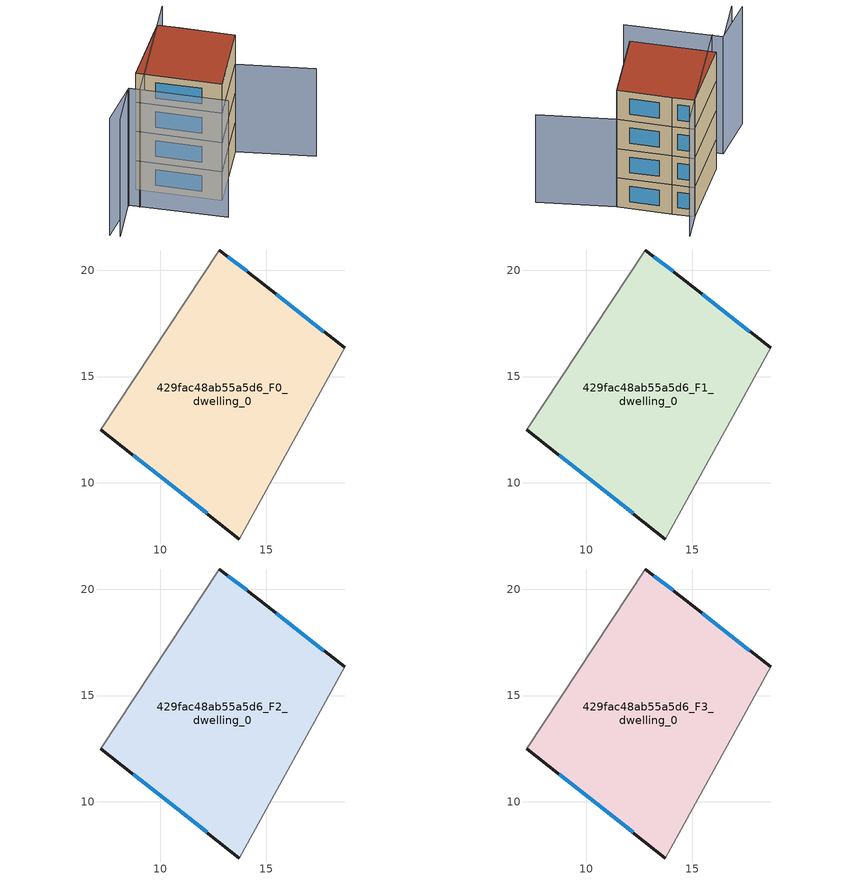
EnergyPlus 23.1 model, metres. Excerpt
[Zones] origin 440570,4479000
429fac48ab55a5d6_F0_dwelling_0
 floor ground (EU_floor_Construction): 14.48,19.64 18.68,16.35 13.73,7.36 7.21,12.5 12.79,20.96 z0
 wall outside (EU_wall_Construction): 18.68,16.35 14.48,19.64 12.79,20.96 / 7.21,12.5 13.73,7.36 z0:3
 wall adiabatic (EU_wall_Construction): 12.79,20.96 7.21,12.5 / 13.73,7.36 18.68,16.35 z0:3
 window (EU_Window_Construction): 14.08,19.95 13.18,20.65 / 17.69,17.12 15.46,18.87 / 8.74,11.29 12.2,8.56 z0.7:2.3
429fac48ab55a5d6_F1_dwelling_0
 floor to 429fac48ab55a5d6_F0_dwelling_0 (EU_floor_Construction): 14.48,19.64 18.68,16.35 13.73,7.36 7.21,12.5 12.79,20.96 z3
 wall outside (EU_wall_Construction): 18.68,16.35 14.48,19.64 12.79,20.96 / 7.21,12.5 13.73,7.36 z3:6
 wall adiabatic (EU_wall_Construction): 12.79,20.96 7.21,12.5 / 13.73,7.36 18.68,16.35 z3:6
 window (EU_Window_Construction): 14.08,19.95 13.18,20.65 / 17.69,17.12 15.46,18.87 / 8.74,11.29 12.2,8.56 z3.7:5.3
429fac48ab55a5d6_F2_dwelling_0
 floor to 429fac48ab55a5d6_F1_dwelling_0 (EU_floor_Construction): 14.48,19.64 18.68,16.35 13.73,7.36 7.21,12.5 12.79,20.96 z6
 wall outside (EU_wall_Construction): 18.68,16.35 14.48,19.64 12.79,20.96 / 7.21,12.5 13.73,7.36 z6:9
 wall adiabatic (EU_wall_Construction): 12.79,20.96 7.21,12.5 / 13.73,7.36 18.68,16.35 z6:9
 window (EU_Window_Construction): 14.08,19.95 13.18,20.65 / 17.69,17.12 15.46,18.87 / 8.74,11.29 12.2,8.56 z6.7:8.3
429fac48ab55a5d6_F3_dwelling_0
 floor to 429fac48ab55a5d6_F2_dwelling_0 (EU_floor_Construction): 14.48,19.64 18.68,16.35 13.73,7.36 7.21,12.5 12.79,20.96 z9
 wall outside (EU_wall_Construction): 18.68,16.35 14.48,19.64 12.79,20.96 / 7.21,12.5 13.73,7.36 z9:12
 wall adiabatic (EU_wall_Construction): 12.79,20.96 7.21,12.5 / 13.73,7.36 18.68,16.35 z9:12
 window (EU_Window_Construction): 14.08,19.95 13.18,20.65 / 17.69,17.12 15.46,18.87 / 8.74,11.29 12.2,8.56 z9.7:11.3
 roof outside (EU_roof_Construction): 13.73,7.36 18.68,16.35 14.48,19.64 12.79,20.96 7.21,12.5 z12
shading: 18.68,16.35 25.23,12.7 z0:9; 1.5,4.66 5.44,9.79 / 5.44,9.79 12.97,4 / 5.24,9.5 2.3,4.15 / 14.69,24.43 6.2,8.96 z0:12
[Building]
EU S2 Campaign: North Axis=0; Terrain=City; Solar Distribution=FullExterior
[Site:Location]
Madrid: Latitude=40.5; Longitude=-3.5; Time Zone=1; Elevation=609
[SizingPeriod:WeatherFileDays]
AnnualSizingPeriod: Begin Month=1; Begin Day of Month=1; End Month=12; End Day of Month=31; Day of Week for Start Day=Monday; Use Weather File Daylight Saving Period=No; Use Weather File Rain and Snow Indicators=No
[MATERIAL]
EU_InternalMass_Material: Roughness=MediumRough; Thickness=0.1; Conductivity=1; Density=1800; Specific Heat=900; Thermal Absorptance=0.9; Solar Absorptance=0.7; Visible Absorptance=0.7
[MATERIAL:NOMASS] Roughness=MediumRough; Thermal Absorptance=0.9; Solar Absorptance=0.7; Visible Absorptance=0.7
Name | Thermal Resistance
EU_wall_NoMass | 0.419739
EU_roof_NoMass | 0.352165
EU_floor_NoMass | 0.608284
[WINDOWMATERIAL:SIMPLEGLAZINGSYSTEM]
EU_Window_SimpleGlazing: UFactor=4.8352; Solar Heat Gain Coefficient=0.85; Visible Transmittance=0.85
[CONSTRUCTION]
EU_wall_Construction: EU_wall_NoMass
EU_roof_Construction: EU_roof_NoMass
EU_floor_Construction: EU_floor_NoMass
EU_InternalMass_Construction: EU_InternalMass_Material
EU_Window_Construction: EU_Window_SimpleGlazing
[ZONE] Type=1; Multiplier=1; Ceiling Height=autocalculate; Volume=239.451; Floor Area=autocalculate; Part of Total Floor Area=Yes
429fac48ab55a5d6_F0_dwelling_0; 429fac48ab55a5d6_F1_dwelling_0; 429fac48ab55a5d6_F2_dwelling_0; 429fac48ab55a5d6_F3_dwelling_0
[INTERNALMASS] Construction=EU_InternalMass_Construction; Surface Area=79.8171
Name | Zone or ZoneList
429fac48ab55a5d6_F0_dwelling_0_EU_InternalMass | 429fac48ab55a5d6_F0_dwelling_0
429fac48ab55a5d6_F1_dwelling_0_EU_InternalMass | 429fac48ab55a5d6_F1_dwelling_0
429fac48ab55a5d6_F2_dwelling_0_EU_InternalMass | 429fac48ab55a5d6_F2_dwelling_0
429fac48ab55a5d6_F3_dwelling_0_EU_InternalMass | 429fac48ab55a5d6_F3_dwelling_0
[OTHEREQUIPMENT] Fuel Type=Electricity; Design Level Calculation Method=Watts/Area; Power per Zone Floor Area=1; Fraction Latent=0; Fraction Radiant=0; Fraction Lost=0; Carbon Dioxide Generation Rate=0; EndUse Subcategory=EU_Step8_InternalGains
Name | Zone or ZoneList or Space or SpaceList | Schedule
EU_Step8_InternalGain_429fac48ab55a5d6_F0_dwelling_0_f000 | 429fac48ab55a5d6_F0_dwelling_0 | EU_Step8_GainSchedule_429fac48ab55a5d6_F0_dwelling_0_f000
EU_Step8_InternalGain_429fac48ab55a5d6_F1_dwelling_0_f000 | 429fac48ab55a5d6_F1_dwelling_0 | EU_Step8_GainSchedule_429fac48ab55a5d6_F1_dwelling_0_f000
EU_Step8_InternalGain_429fac48ab55a5d6_F2_dwelling_0_f000 | 429fac48ab55a5d6_F2_dwelling_0 | EU_Step8_GainSchedule_429fac48ab55a5d6_F2_dwelling_0_f000
EU_Step8_InternalGain_429fac48ab55a5d6_F3_dwelling_0_f000 | 429fac48ab55a5d6_F3_dwelling_0 | EU_Step8_GainSchedule_429fac48ab55a5d6_F3_dwelling_0_f000
[ZONEVENTILATION:DESIGNFLOWRATE] Schedule=EU_AlwaysOn; Design Flow Rate Calculation Method=AirChanges/Hour; Air Changes per Hour=0.703302; Ventilation Type=Natural; Fan Pressure Rise=0; Fan Total Efficiency=1; Constant Term Coefficient=1; Temperature Term Coefficient=0; Velocity Term Coefficient=0; Velocity Squared Term Coefficient=0; Minimum Indoor Temperature=-100; Maximum Indoor Temperature=100; Delta Temperature=-100; Minimum Outdoor Temperature=-100; Maximum Outdoor Temperature=100; Maximum Wind Speed=40
Name | Zone or ZoneList or Space or SpaceList
EU_ConstantAir_429fac48ab55a5d6_F0_dwelling_0 | 429fac48ab55a5d6_F0_dwelling_0
EU_ConstantAir_429fac48ab55a5d6_F1_dwelling_0 | 429fac48ab55a5d6_F1_dwelling_0
EU_ConstantAir_429fac48ab55a5d6_F2_dwelling_0 | 429fac48ab55a5d6_F2_dwelling_0
EU_ConstantAir_429fac48ab55a5d6_F3_dwelling_0 | 429fac48ab55a5d6_F3_dwelling_0
[HVACTEMPLATE:THERMOSTAT] Constant Heating Setpoint=20; Constant Cooling Setpoint=50
EU_HeatOnly_429fac48ab55a5d6_F0_dwelling_0; EU_HeatOnly_429fac48ab55a5d6_F1_dwelling_0; EU_HeatOnly_429fac48ab55a5d6_F2_dwelling_0; EU_HeatOnly_429fac48ab55a5d6_F3_dwelling_0
[HVACTEMPLATE:ZONE:IDEALLOADSAIRSYSTEM] System Availability Schedule=EU_AlwaysOn; Maximum Heating Supply Air Temperature=50; Minimum Cooling Supply Air Temperature=13; Maximum Heating Supply Air Humidity Ratio=0.0156; Minimum Cooling Supply Air Humidity Ratio=0.0077; Heating Limit=NoLimit; Cooling Limit=NoLimit; Heating Availability Schedule=EU_AlwaysOn; Cooling Availability Schedule=EU_CoolingOff; Dehumidification Control Type=ConstantSensibleHeatRatio; Cooling Sensible Heat Ratio=0.7; Dehumidification Setpoint=60; Humidification Control Type=None; Humidification Setpoint=30; Outdoor Air Method=None; Outdoor Air Flow Rate per Person=0.00944; Outdoor Air Flow Rate per Zone Floor Area=0; Outdoor Air Flow Rate per Zone=0; Demand Controlled Ventilation Type=None; Outdoor Air Economizer Type=NoEconomizer; Heat Recovery Type=None; Sensible Heat Recovery Effectiveness=0.7; Latent Heat Recovery Effectiveness=0.65
Name | Template Thermostat
429fac48ab55a5d6_F0_dwelling_0 | EU_HeatOnly_429fac48ab55a5d6_F0_dwelling_0
429fac48ab55a5d6_F1_dwelling_0 | EU_HeatOnly_429fac48ab55a5d6_F1_dwelling_0
429fac48ab55a5d6_F2_dwelling_0 | EU_HeatOnly_429fac48ab55a5d6_F2_dwelling_0
429fac48ab55a5d6_F3_dwelling_0 | EU_HeatOnly_429fac48ab55a5d6_F3_dwelling_0
[SIZING:ZONE] Zone Cooling Design Supply Air Temperature Input Method=SupplyAirTemperature; Zone Cooling Design Supply Air Temperature=13; Zone Heating Design Supply Air Temperature Input Method=SupplyAirTemperature; Zone Heating Design Supply Air Temperature=50; Zone Cooling Design Supply Air Humidity Ratio=0.008; Zone Heating Design Supply Air Humidity Ratio=0.008; Cooling Design Air Flow Method=DesignDay; Cooling Design Air Flow Rate=0; Cooling Minimum Air Flow per Zone Floor Area=0.000762; Cooling Minimum Air Flow=0; Cooling Minimum Air Flow Fraction=0.2; Heating Design Air Flow Method=DesignDay; Heating Design Air Flow Rate=0; Heating Maximum Air Flow per Zone Floor Area=0.002032; Heating Maximum Air Flow=0.141576; Heating Maximum Air Flow Fraction=0.3; Account for Dedicated Outdoor Air System=No; Dedicated Outdoor Air System Control Strategy=NeutralSupplyAir; Dedicated Outdoor Air Low Setpoint Temperature for Design=autosize; Dedicated Outdoor Air High Setpoint Temperature for Design=autosize; Zone Load Sizing Method=Sensible Load Only No Latent Load; Zone Latent Cooling Design Supply Air Humidity Ratio Input Method=HumidityRatioDifference; Zone Cooling Design Supply Air Humidity Ratio Difference=0.005; Zone Latent Heating Design Supply Air Humidity Ratio Input Method=HumidityRatioDifference; Zone Humidification Design Supply Air Humidity Ratio Difference=0.005
429fac48ab55a5d6_F0_dwelling_0; 429fac48ab55a5d6_F1_dwelling_0; 429fac48ab55a5d6_F2_dwelling_0; 429fac48ab55a5d6_F3_dwelling_0
[SCHEDULE:CONSTANT]
Name | Hourly Value
EU_AlwaysOn | 1
EU_CoolingOff | 0
[SCHEDULE:FILE] Column Number=1; Rows to Skip at Top=0; Number of Hours of Data=8760; Column Separator=Comma; Interpolate to Timestep=No; Minutes per Item=60; Adjust Schedule for Daylight Savings=Yes
Name | File
EU_Step8_GainSchedule_429fac48ab55a5d6_F0_dwelling_0_f000 | ../../schedules/429fac48ab55a5d6/429fac48ab55a5d6_F0_dwelling_0_f000_gain.csv
EU_Step8_GainSchedule_429fac48ab55a5d6_F1_dwelling_0_f000 | ../../schedules/429fac48ab55a5d6/429fac48ab55a5d6_F1_dwelling_0_f000_gain.csv
EU_Step8_GainSchedule_429fac48ab55a5d6_F2_dwelling_0_f000 | ../../schedules/429fac48ab55a5d6/429fac48ab55a5d6_F2_dwelling_0_f000_gain.csv
EU_Step8_GainSchedule_429fac48ab55a5d6_F3_dwelling_0_f000 | ../../schedules/429fac48ab55a5d6/429fac48ab55a5d6_F3_dwelling_0_f000_gain.csv
